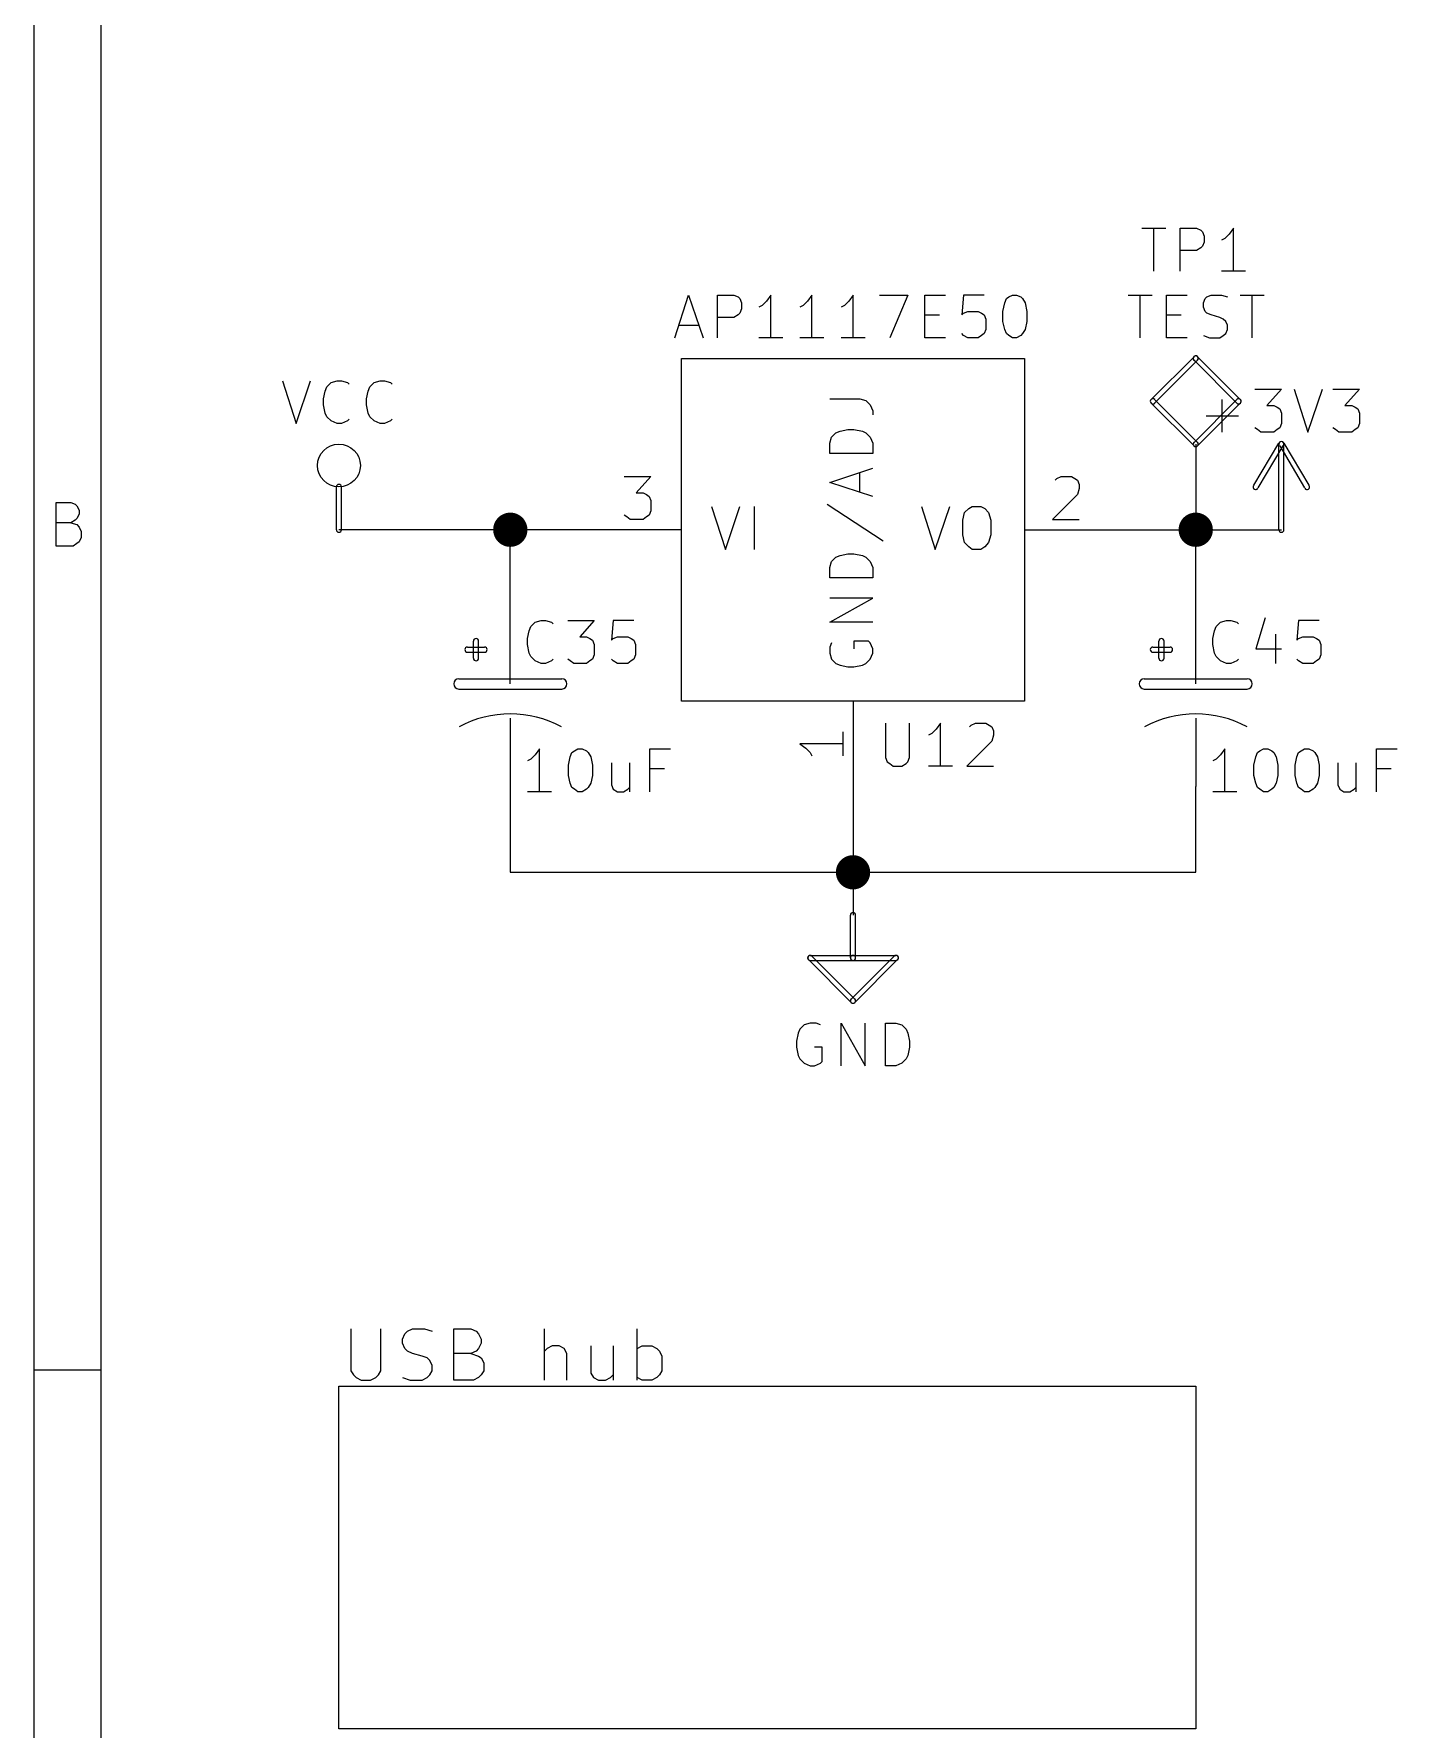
# Model space of a CAD drawing. Extents: x 10 to 287, y -200 to -10.
# Drawn here: x 10 to 50.4, y -120.7 to -70.4 of the extents above; entities that cross this region are included whole.
import ezdxf

# ---------------------------------------------------------------- set-up
doc = ezdxf.new("R2010")
doc.units = 0
doc.header["$MEASUREMENT"] = 0

msp = doc.modelspace()

# ---------------------------------------------------------------- linework, layer by layer
at = {"layer": 'Cyan 2'}
for p, q in [((42.8498, -76.1492), (43.561, -76.1492)), ((43.2054, -77.4192), (43.2054, -76.1492)), ((43.9928, -77.4192), (43.9928, -76.1492)), ((43.9928, -76.1492), (44.4754, -76.1492)), ((44.4754, -76.1492), (44.6024, -76.2)), ((44.6024, -76.2), (44.6532, -76.2508)), ((44.6532, -76.2508), (44.704, -76.3778)), ((44.704, -76.3778), (44.704, -76.5556)), ((45.4406, -76.327), (45.3136, -76.454)), ((45.5676, -76.1492), (45.4406, -76.327)), ((45.5676, -77.4192), (45.5676, -76.1492)), ((44.4754, -76.8096), (43.9928, -76.8096)), ((44.6024, -76.7334), (44.4754, -76.8096)), ((44.6532, -76.6826), (44.6024, -76.7334)), ((44.704, -76.5556), (44.6532, -76.6826)), ((45.3136, -76.454), (45.212, -76.5048)), ((45.9232, -77.4192), (45.212, -77.4192)), ((29.0068, -79.4004), (29.4132, -78.1304)), ((29.4132, -78.1304), (29.845, -79.4004)), ((30.2768, -79.4004), (30.2768, -78.1304)), ((30.2768, -78.1304), (30.7594, -78.1304)), ((30.7594, -78.1304), (30.8864, -78.1812)), ((30.8864, -78.1812), (30.9372, -78.232)), ((30.9372, -78.232), (30.988, -78.359)), ((30.988, -78.359), (30.988, -78.5368)), ((31.5976, -78.4352), (31.496, -78.486)), ((31.7246, -78.3082), (31.5976, -78.4352)), ((31.8516, -78.1304), (31.7246, -78.3082)), ((31.8516, -79.4004), (31.8516, -78.1304)), ((32.8168, -78.4352), (32.7152, -78.486)), ((32.9438, -78.3082), (32.8168, -78.4352)), ((33.0708, -78.1304), (32.9438, -78.3082)), ((33.0708, -79.4004), (33.0708, -78.1304)), ((34.036, -78.4352), (33.9344, -78.486)), ((34.163, -78.3082), (34.036, -78.4352)), ((34.29, -78.1304), (34.163, -78.3082)), ((34.29, -79.4004), (34.29, -78.1304)), ((35.0774, -78.1304), (35.9156, -78.1304)), ((35.9156, -78.1304), (35.3822, -79.4004)), ((36.4236, -79.4004), (36.4236, -78.1304)), ((36.4236, -78.1304), (37.0332, -78.1304)), ((37.5666, -78.1304), (37.5158, -78.7146)), ((38.1762, -78.1304), (37.5666, -78.1304)), ((38.735, -78.613), (38.7858, -78.359)), ((38.7858, -78.359), (38.8366, -78.232)), ((38.8366, -78.232), (38.9128, -78.1812)), ((38.9128, -78.1812), (39.0144, -78.1304)), ((39.0144, -78.1304), (39.1414, -78.1304)), ((39.1414, -78.1304), (39.2684, -78.1812)), ((39.2684, -78.1812), (39.3192, -78.232)), ((39.3192, -78.232), (39.3954, -78.359)), ((39.3954, -78.359), (39.4462, -78.613)), ((42.4434, -78.1304), (43.1546, -78.1304)), ((42.799, -79.4004), (42.799, -78.1304)), ((43.5864, -79.4004), (43.5864, -78.1304)), ((43.5864, -78.1304), (44.196, -78.1304)), ((44.6786, -78.359), (44.7294, -78.232)), ((44.6786, -78.486), (44.6786, -78.359)), ((44.7294, -78.232), (44.7802, -78.1812)), ((44.7802, -78.1812), (44.9072, -78.1304)), ((44.9072, -78.1304), (45.212, -78.1304)), ((45.212, -78.1304), (45.3898, -78.1812)), ((45.7708, -78.1304), (46.482, -78.1304)), ((46.1264, -79.4004), (46.1264, -78.1304)), ((30.7594, -78.7908), (30.2768, -78.7908)), ((30.8864, -78.7146), (30.7594, -78.7908)), ((30.9372, -78.6638), (30.8864, -78.7146)), ((30.988, -78.5368), (30.9372, -78.6638)), ((36.4236, -78.7146), (36.8554, -78.7146)), ((37.5158, -78.7146), (37.5666, -78.6638)), ((37.5666, -78.6638), (37.6936, -78.613)), ((37.6936, -78.613), (37.9984, -78.613)), ((37.9984, -78.613), (38.1, -78.6638)), ((38.1, -78.6638), (38.1762, -78.7146)), ((38.1762, -78.7146), (38.227, -78.8416)), ((38.227, -78.8416), (38.227, -79.1464)), ((38.735, -78.9178), (38.735, -78.613)), ((38.7858, -79.1464), (38.735, -78.9178)), ((39.4462, -78.9178), (39.3954, -79.1464)), ((39.4462, -78.613), (39.4462, -78.9178)), ((43.5864, -78.7146), (44.0182, -78.7146)), ((44.7294, -78.613), (44.6786, -78.486)), ((44.7802, -78.6638), (44.7294, -78.613)), ((44.9072, -78.7146), (44.7802, -78.6638)), ((45.1612, -78.7908), (44.9072, -78.7146)), ((45.2628, -78.8416), (45.1612, -78.7908)), ((45.339, -78.9178), (45.2628, -78.8416)), ((45.3898, -79.0194), (45.339, -78.9178)), ((29.1338, -79.0194), (29.718, -79.0194)), ((32.2072, -79.4004), (31.496, -79.4004)), ((33.4264, -79.4004), (32.7152, -79.4004)), ((34.6456, -79.4004), (33.9344, -79.4004)), ((37.0332, -79.4004), (36.4236, -79.4004)), ((37.5666, -79.3242), (37.5158, -79.2734)), ((37.6936, -79.4004), (37.5666, -79.3242)), ((37.9984, -79.4004), (37.6936, -79.4004)), ((38.1, -79.3242), (37.9984, -79.4004)), ((38.1762, -79.2734), (38.1, -79.3242)), ((38.227, -79.1464), (38.1762, -79.2734)), ((38.8366, -79.2734), (38.7858, -79.1464)), ((38.9128, -79.3242), (38.8366, -79.2734)), ((39.0144, -79.4004), (38.9128, -79.3242)), ((39.1414, -79.4004), (39.0144, -79.4004)), ((39.2684, -79.3242), (39.1414, -79.4004)), ((39.3192, -79.2734), (39.2684, -79.3242)), ((39.3954, -79.1464), (39.3192, -79.2734)), ((44.196, -79.4004), (43.5864, -79.4004)), ((44.6786, -79.3242), (44.8564, -79.4004)), ((44.8564, -79.4004), (45.1612, -79.4004)), ((45.1612, -79.4004), (45.2628, -79.3242)), ((45.2628, -79.3242), (45.339, -79.2734)), ((45.339, -79.2734), (45.3898, -79.1464)), ((45.3898, -79.1464), (45.3898, -79.0194)), ((17.3736, -80.6704), (17.78, -81.9404)), ((17.78, -81.9404), (18.2118, -80.6704)), ((18.6436, -80.9752), (18.6944, -80.8482)), ((18.6944, -80.8482), (18.8214, -80.7212)), ((18.8214, -80.7212), (18.9992, -80.6704)), ((18.9992, -80.6704), (19.1262, -80.6704)), ((19.1262, -80.6704), (19.304, -80.7212)), ((19.304, -80.7212), (19.3548, -80.772)), ((19.9136, -80.9752), (19.9644, -80.8482)), ((19.9644, -80.8482), (20.0914, -80.7212)), ((20.0914, -80.7212), (20.2692, -80.6704)), ((20.2692, -80.6704), (20.3962, -80.6704)), ((20.3962, -80.6704), (20.574, -80.7212)), ((20.574, -80.7212), (20.6248, -80.772)), ((46.2026, -80.9244), (46.99, -80.9244)), ((46.99, -80.9244), (46.5582, -81.407)), ((47.371, -80.9244), (47.7774, -82.1944)), ((47.7774, -82.1944), (48.2092, -80.9244)), ((48.514, -80.9244), (49.3014, -80.9244)), ((49.3014, -80.9244), (48.8696, -81.407)), ((18.5928, -81.2038), (18.6436, -80.9752)), ((18.5928, -81.3816), (18.5928, -81.2038)), ((18.6436, -81.6356), (18.5928, -81.3816)), ((19.8628, -81.2038), (19.9136, -80.9752)), ((19.8628, -81.3816), (19.8628, -81.2038)), ((19.9136, -81.6356), (19.8628, -81.3816)), ((33.6042, -81.2038), (34.4932, -81.2038)), ((34.4932, -81.2038), (34.671, -81.2546)), ((34.671, -81.2546), (34.798, -81.3816)), ((34.798, -81.3816), (34.8742, -81.5594)), ((45.2374, -82.1944), (45.2374, -81.2292)), ((46.5582, -81.407), (46.7614, -81.407)), ((46.7614, -81.407), (46.863, -81.4578)), ((48.8696, -81.407), (49.0728, -81.407)), ((49.0728, -81.407), (49.1744, -81.4578)), ((18.6944, -81.7372), (18.6436, -81.6356)), ((18.8214, -81.8642), (18.6944, -81.7372)), ((18.9992, -81.9404), (18.8214, -81.8642)), ((19.1262, -81.9404), (18.9992, -81.9404)), ((19.304, -81.8642), (19.1262, -81.9404)), ((19.3548, -81.8134), (19.304, -81.8642)), ((19.9644, -81.7372), (19.9136, -81.6356)), ((20.0914, -81.8642), (19.9644, -81.7372)), ((20.2692, -81.9404), (20.0914, -81.8642)), ((20.3962, -81.9404), (20.2692, -81.9404)), ((20.574, -81.8642), (20.3962, -81.9404)), ((20.6248, -81.8134), (20.574, -81.8642)), ((34.8742, -81.5594), (34.8742, -81.6864)), ((44.7548, -81.7118), (45.72, -81.7118)), ((46.863, -81.4578), (46.9392, -81.5086)), ((46.9392, -81.5086), (46.99, -81.6356)), ((46.99, -81.9404), (46.9392, -82.0674)), ((46.99, -81.6356), (46.99, -81.9404)), ((49.1744, -81.4578), (49.2506, -81.5086)), ((49.2506, -81.5086), (49.3014, -81.6356)), ((49.3014, -81.9404), (49.2506, -82.0674)), ((49.3014, -81.6356), (49.3014, -81.9404)), ((33.6042, -82.5246), (33.655, -82.3468)), ((33.655, -82.3468), (33.782, -82.2198)), ((33.782, -82.2198), (33.909, -82.169)), ((33.909, -82.169), (34.1376, -82.1182)), ((34.1376, -82.1182), (34.3154, -82.1182)), ((34.3154, -82.1182), (34.5694, -82.169)), ((34.5694, -82.169), (34.671, -82.2198)), ((34.671, -82.2198), (34.798, -82.3468)), ((34.798, -82.3468), (34.8742, -82.5246)), ((46.2788, -82.1182), (46.2026, -82.0674)), ((46.3804, -82.1944), (46.2788, -82.1182)), ((46.7614, -82.1944), (46.3804, -82.1944)), ((46.863, -82.1182), (46.7614, -82.1944)), ((46.9392, -82.0674), (46.863, -82.1182)), ((48.5902, -82.1182), (48.514, -82.0674)), ((48.6918, -82.1944), (48.5902, -82.1182)), ((49.0728, -82.1944), (48.6918, -82.1944)), ((49.1744, -82.1182), (49.0728, -82.1944)), ((49.2506, -82.0674), (49.1744, -82.1182)), ((33.6042, -82.8294), (33.6042, -82.5246)), ((34.8742, -82.8294), (33.6042, -82.8294)), ((34.8742, -82.5246), (34.8742, -82.8294)), ((33.6042, -83.693), (34.8742, -83.2612)), ((34.4932, -83.9724), (34.4932, -83.3882)), ((34.8742, -84.0994), (33.6042, -83.693)), ((30.099, -84.4042), (30.5054, -85.6742)), ((30.5054, -85.6742), (30.9372, -84.4042)), ((31.369, -85.6742), (31.369, -84.4042)), ((33.528, -84.328), (35.179, -85.4202)), ((36.322, -84.4042), (36.7284, -85.6742)), ((36.7284, -85.6742), (37.1602, -84.4042)), ((37.592, -84.582), (37.719, -84.455)), ((37.719, -84.455), (37.8206, -84.4042)), ((37.8206, -84.4042), (38.0746, -84.4042)), ((38.0746, -84.4042), (38.2016, -84.455)), ((38.2016, -84.455), (38.3032, -84.582)), ((37.5412, -84.8106), (37.592, -84.582)), ((37.5412, -85.2424), (37.5412, -84.8106)), ((38.3032, -84.582), (38.3794, -84.8106)), ((38.3794, -84.8106), (38.3794, -85.2424)), ((37.592, -85.471), (37.5412, -85.2424)), ((37.719, -85.598), (37.592, -85.471)), ((38.3032, -85.471), (38.2016, -85.598)), ((38.3794, -85.2424), (38.3032, -85.471)), ((33.655, -86.0298), (33.782, -85.9028)), ((33.782, -85.9028), (33.909, -85.852)), ((33.909, -85.852), (34.1376, -85.8012)), ((34.1376, -85.8012), (34.3154, -85.8012)), ((34.3154, -85.8012), (34.5694, -85.852)), ((34.5694, -85.852), (34.671, -85.9028)), ((34.671, -85.9028), (34.798, -86.0298)), ((37.8206, -85.6742), (37.719, -85.598)), ((38.0746, -85.6742), (37.8206, -85.6742)), ((38.2016, -85.598), (38.0746, -85.6742)), ((33.6042, -86.2076), (33.655, -86.0298)), ((33.6042, -86.5124), (33.6042, -86.2076)), ((34.798, -86.0298), (34.8742, -86.2076)), ((34.8742, -86.2076), (34.8742, -86.5124)), ((34.8742, -86.5124), (33.6042, -86.5124)), ((33.6042, -87.8332), (34.8742, -87.122)), ((34.8742, -87.122), (33.6042, -87.122)), ((24.6888, -88.0872), (24.7396, -87.9602)), ((24.7396, -87.9602), (24.8666, -87.8332)), ((24.8666, -87.8332), (25.0444, -87.7824)), ((25.0444, -87.7824), (25.1714, -87.7824)), ((25.1714, -87.7824), (25.3492, -87.8332)), ((25.3492, -87.8332), (25.4, -87.884)), ((25.8318, -87.7824), (26.6192, -87.7824)), ((26.6192, -87.7824), (26.1874, -88.265)), ((27.178, -87.7824), (27.1272, -88.3666)), ((27.7876, -87.7824), (27.178, -87.7824)), ((34.8742, -87.8332), (33.6042, -87.8332)), ((45.0088, -88.0872), (45.0596, -87.9602)), ((45.0596, -87.9602), (45.1866, -87.8332)), ((45.1866, -87.8332), (45.3644, -87.7824)), ((45.3644, -87.7824), (45.4914, -87.7824)), ((45.4914, -87.7824), (45.6692, -87.8332)), ((45.6692, -87.8332), (45.72, -87.884)), ((46.5074, -87.7062), (46.228, -88.6206)), ((47.498, -87.7824), (47.4472, -88.3666)), ((48.1076, -87.7824), (47.498, -87.7824)), ((24.638, -88.3158), (24.6888, -88.0872)), ((24.638, -88.4936), (24.638, -88.3158)), ((26.1874, -88.265), (26.3906, -88.265)), ((26.3906, -88.265), (26.4922, -88.3158)), ((26.4922, -88.3158), (26.5684, -88.3666)), ((26.5684, -88.3666), (26.6192, -88.4936)), ((27.1272, -88.3666), (27.178, -88.3158)), ((27.178, -88.3158), (27.305, -88.265)), ((27.305, -88.265), (27.6098, -88.265)), ((27.6098, -88.265), (27.7114, -88.3158)), ((27.7114, -88.3158), (27.7876, -88.3666)), ((27.7876, -88.3666), (27.8384, -88.4936)), ((33.655, -88.4428), (33.6042, -88.5698)), ((34.7472, -88.392), (34.3154, -88.392)), ((34.3154, -88.392), (34.3154, -88.6206)), ((34.798, -88.4428), (34.7472, -88.392)), ((34.8742, -88.6206), (34.798, -88.4428)), ((44.958, -88.3158), (45.0088, -88.0872)), ((44.958, -88.4936), (44.958, -88.3158)), ((46.8122, -88.1888), (46.8122, -89.0524)), ((47.4472, -88.3666), (47.498, -88.3158)), ((47.498, -88.3158), (47.625, -88.265)), ((47.625, -88.265), (47.9298, -88.265)), ((47.9298, -88.265), (48.0314, -88.3158)), ((48.0314, -88.3158), (48.1076, -88.3666)), ((48.1076, -88.3666), (48.1584, -88.4936)), ((24.6888, -88.7476), (24.638, -88.4936)), ((24.7396, -88.8492), (24.6888, -88.7476)), ((24.8666, -88.9762), (24.7396, -88.8492)), ((25.0444, -89.0524), (24.8666, -88.9762)), ((25.3492, -88.9762), (25.1714, -89.0524)), ((25.4, -88.9254), (25.3492, -88.9762)), ((25.908, -88.9762), (25.8318, -88.9254)), ((26.0096, -89.0524), (25.908, -88.9762)), ((26.4922, -88.9762), (26.3906, -89.0524)), ((26.5684, -88.9254), (26.4922, -88.9762)), ((26.6192, -88.7984), (26.5684, -88.9254)), ((26.6192, -88.4936), (26.6192, -88.7984)), ((27.178, -88.9762), (27.1272, -88.9254)), ((27.305, -89.0524), (27.178, -88.9762)), ((27.7114, -88.9762), (27.6098, -89.0524)), ((27.7876, -88.9254), (27.7114, -88.9762)), ((27.8384, -88.7984), (27.7876, -88.9254)), ((27.8384, -88.4936), (27.8384, -88.7984)), ((33.6042, -88.5698), (33.6042, -88.7476)), ((33.6042, -88.7476), (33.655, -88.9254)), ((33.655, -88.9254), (33.782, -89.0524)), ((34.671, -89.0524), (34.798, -88.9254)), ((34.798, -88.9254), (34.8742, -88.7476)), ((34.8742, -88.7476), (34.8742, -88.6206)), ((45.0088, -88.7476), (44.958, -88.4936)), ((45.0596, -88.8492), (45.0088, -88.7476)), ((45.1866, -88.9762), (45.0596, -88.8492)), ((45.3644, -89.0524), (45.1866, -88.9762)), ((45.6692, -88.9762), (45.4914, -89.0524)), ((45.72, -88.9254), (45.6692, -88.9762)), ((46.228, -88.6206), (46.99, -88.6206)), ((47.498, -88.9762), (47.4472, -88.9254)), ((47.625, -89.0524), (47.498, -88.9762)), ((48.0314, -88.9762), (47.9298, -89.0524)), ((48.1076, -88.9254), (48.0314, -88.9762)), ((48.1584, -88.7984), (48.1076, -88.9254)), ((48.1584, -88.4936), (48.1584, -88.7984)), ((25.1714, -89.0524), (25.0444, -89.0524)), ((26.3906, -89.0524), (26.0096, -89.0524)), ((27.6098, -89.0524), (27.305, -89.0524)), ((33.782, -89.0524), (33.909, -89.1032)), ((33.909, -89.1032), (34.1376, -89.154)), ((34.1376, -89.154), (34.3154, -89.154)), ((34.3154, -89.154), (34.5694, -89.1032)), ((34.5694, -89.1032), (34.671, -89.0524)), ((45.4914, -89.0524), (45.3644, -89.0524)), ((47.9298, -89.0524), (47.625, -89.0524)), ((35.2552, -90.8304), (35.2552, -91.8464)), ((35.9664, -91.8464), (35.9664, -90.8304)), ((36.8808, -90.8304), (36.7538, -91.0082)), ((36.8808, -92.1004), (36.8808, -90.8304)), ((37.7444, -90.932), (37.7952, -90.8812)), ((37.7952, -90.8812), (37.9222, -90.8304)), ((37.9222, -90.8304), (38.227, -90.8304)), ((38.227, -90.8304), (38.3286, -90.8812)), ((38.3286, -90.8812), (38.4048, -90.932)), ((38.4048, -90.932), (38.4556, -91.059)), ((36.6268, -91.1352), (36.5252, -91.186)), ((36.7538, -91.0082), (36.6268, -91.1352)), ((38.4048, -91.3638), (37.6682, -92.1004)), ((38.4556, -91.186), (38.4048, -91.3638)), ((38.4556, -91.059), (38.4556, -91.186)), ((24.7396, -91.8972), (24.638, -91.948)), ((24.8666, -91.7702), (24.7396, -91.8972)), ((24.9936, -91.5924), (24.8666, -91.7702)), ((24.9936, -92.8624), (24.9936, -91.5924)), ((25.8572, -92.075), (25.908, -91.821)), ((25.908, -91.821), (25.9588, -91.694)), ((25.9588, -91.694), (26.035, -91.6432)), ((26.035, -91.6432), (26.1366, -91.5924)), ((26.1366, -91.5924), (26.2636, -91.5924)), ((26.2636, -91.5924), (26.3906, -91.6432)), ((26.3906, -91.6432), (26.4414, -91.694)), ((26.4414, -91.694), (26.5176, -91.821)), ((26.5176, -91.821), (26.5684, -92.075)), ((27.1272, -91.9988), (27.1272, -92.6592)), ((27.6606, -91.9988), (27.6606, -92.8624)), ((28.2702, -92.8624), (28.2702, -91.5924)), ((28.2702, -91.5924), (28.8798, -91.5924)), ((35.2552, -91.8464), (35.306, -91.9734)), ((35.306, -91.9734), (35.3822, -92.0242)), ((35.8648, -92.0242), (35.9156, -91.9734)), ((35.9156, -91.9734), (35.9664, -91.8464)), ((45.0596, -91.8972), (44.958, -91.948)), ((45.1866, -91.7702), (45.0596, -91.8972)), ((45.3136, -91.5924), (45.1866, -91.7702)), ((45.3136, -92.8624), (45.3136, -91.5924)), ((46.1772, -92.075), (46.228, -91.821)), ((46.228, -91.821), (46.2788, -91.694)), ((46.2788, -91.694), (46.355, -91.6432)), ((46.355, -91.6432), (46.4566, -91.5924)), ((46.4566, -91.5924), (46.5836, -91.5924)), ((46.5836, -91.5924), (46.7106, -91.6432)), ((46.7106, -91.6432), (46.7614, -91.694)), ((46.7614, -91.694), (46.8376, -91.821)), ((46.8376, -91.821), (46.8884, -92.075)), ((47.3964, -92.075), (47.4472, -91.821)), ((47.4472, -91.821), (47.498, -91.694)), ((47.498, -91.694), (47.5742, -91.6432)), ((47.5742, -91.6432), (47.6758, -91.5924)), ((47.6758, -91.5924), (47.8028, -91.5924)), ((47.8028, -91.5924), (47.9298, -91.6432)), ((47.9298, -91.6432), (47.9806, -91.694)), ((47.9806, -91.694), (48.0568, -91.821)), ((48.0568, -91.821), (48.1076, -92.075)), ((48.6664, -91.9988), (48.6664, -92.6592)), ((49.1998, -91.9988), (49.1998, -92.8624)), ((49.8094, -92.8624), (49.8094, -91.5924)), ((49.8094, -91.5924), (50.419, -91.5924)), ((25.8572, -92.3798), (25.8572, -92.075)), ((25.908, -92.6084), (25.8572, -92.3798)), ((26.5684, -92.3798), (26.5176, -92.6084)), ((26.5684, -92.075), (26.5684, -92.3798)), ((28.702, -92.1766), (28.2702, -92.1766)), ((35.3822, -92.0242), (35.4838, -92.1004)), ((35.4838, -92.1004), (35.7378, -92.1004)), ((35.7378, -92.1004), (35.8648, -92.0242)), ((37.2364, -92.1004), (36.5252, -92.1004)), ((37.6682, -92.1004), (38.4556, -92.1004)), ((46.1772, -92.3798), (46.1772, -92.075)), ((46.228, -92.6084), (46.1772, -92.3798)), ((46.8884, -92.3798), (46.8376, -92.6084)), ((46.8884, -92.075), (46.8884, -92.3798)), ((47.3964, -92.3798), (47.3964, -92.075)), ((47.4472, -92.6084), (47.3964, -92.3798)), ((48.1076, -92.3798), (48.0568, -92.6084)), ((48.1076, -92.075), (48.1076, -92.3798)), ((50.2412, -92.1766), (49.8094, -92.1766)), ((25.3492, -92.8624), (24.638, -92.8624)), ((25.9588, -92.7354), (25.908, -92.6084)), ((26.035, -92.7862), (25.9588, -92.7354)), ((26.1366, -92.8624), (26.035, -92.7862)), ((26.2636, -92.8624), (26.1366, -92.8624)), ((26.3906, -92.7862), (26.2636, -92.8624)), ((26.4414, -92.7354), (26.3906, -92.7862)), ((26.5176, -92.6084), (26.4414, -92.7354)), ((27.1272, -92.6592), (27.178, -92.7862)), ((27.178, -92.7862), (27.305, -92.8624)), ((27.305, -92.8624), (27.4828, -92.8624)), ((27.4828, -92.8624), (27.6098, -92.7862)), ((27.6098, -92.7862), (27.6606, -92.7354)), ((45.6692, -92.8624), (44.958, -92.8624)), ((46.2788, -92.7354), (46.228, -92.6084)), ((46.355, -92.7862), (46.2788, -92.7354)), ((46.4566, -92.8624), (46.355, -92.7862)), ((46.5836, -92.8624), (46.4566, -92.8624)), ((46.7106, -92.7862), (46.5836, -92.8624)), ((46.7614, -92.7354), (46.7106, -92.7862)), ((46.8376, -92.6084), (46.7614, -92.7354)), ((47.498, -92.7354), (47.4472, -92.6084)), ((47.5742, -92.7862), (47.498, -92.7354)), ((47.6758, -92.8624), (47.5742, -92.7862)), ((47.8028, -92.8624), (47.6758, -92.8624)), ((47.9298, -92.7862), (47.8028, -92.8624)), ((47.9806, -92.7354), (47.9298, -92.7862)), ((48.0568, -92.6084), (47.9806, -92.7354)), ((48.6664, -92.6592), (48.7172, -92.7862)), ((48.7172, -92.7862), (48.8442, -92.8624)), ((48.8442, -92.8624), (49.022, -92.8624)), ((49.022, -92.8624), (49.149, -92.7862)), ((49.149, -92.7862), (49.1998, -92.7354)), ((32.6644, -100.025), (32.6136, -100.254)), ((32.7152, -99.8982), (32.6644, -100.025)), ((32.8422, -99.7712), (32.7152, -99.8982)), ((33.02, -99.7204), (32.8422, -99.7712)), ((33.1978, -99.7204), (33.02, -99.7204)), ((33.3248, -99.7712), (33.1978, -99.7204)), ((33.9344, -100.99), (33.9344, -99.7204)), ((33.9344, -99.7204), (34.6456, -100.99)), ((34.6456, -100.99), (34.6456, -99.7204)), ((35.2552, -100.99), (35.2552, -99.7204)), ((35.2552, -99.7204), (35.56, -99.7204)), ((35.56, -99.7204), (35.7378, -99.7712)), ((35.7378, -99.7712), (35.8648, -99.8982)), ((35.8648, -99.8982), (35.9156, -100.025)), ((35.9156, -100.025), (35.9664, -100.254)), ((32.6136, -100.254), (32.6136, -100.432)), ((32.6136, -100.432), (32.6644, -100.686)), ((33.3756, -100.432), (33.147, -100.432)), ((33.3756, -100.863), (33.3756, -100.432)), ((35.9664, -100.432), (35.9156, -100.686)), ((35.9664, -100.254), (35.9664, -100.432)), ((32.6644, -100.686), (32.7152, -100.787)), ((32.7152, -100.787), (32.8422, -100.914)), ((32.8422, -100.914), (33.02, -100.99)), ((33.02, -100.99), (33.147, -100.99)), ((33.147, -100.99), (33.3248, -100.914)), ((33.3248, -100.914), (33.3756, -100.863)), ((35.56, -100.99), (35.2552, -100.99)), ((35.7378, -100.914), (35.56, -100.99)), ((35.8648, -100.787), (35.7378, -100.914)), ((35.9156, -100.686), (35.8648, -100.787)), ((19.4056, -108.788), (19.4056, -110.033)), ((20.2946, -110.033), (20.2946, -108.788)), ((20.9296, -109.093), (21.0058, -108.941)), ((20.9296, -109.22), (20.9296, -109.093)), ((21.0058, -108.941), (21.082, -108.864)), ((21.082, -108.864), (21.2344, -108.788)), ((21.2344, -108.788), (21.59, -108.788)), ((21.59, -108.788), (21.8186, -108.864)), ((22.4536, -110.312), (22.4536, -108.788)), ((22.4536, -108.788), (22.9616, -108.788)), ((22.9616, -108.788), (23.114, -108.864)), ((23.114, -108.864), (23.1902, -108.941)), ((23.1902, -108.941), (23.2664, -109.093)), ((23.2664, -109.093), (23.2664, -109.22)), ((25.146, -110.312), (25.146, -108.788)), ((27.8892, -110.312), (27.8892, -108.788)), ((21.0058, -109.372), (20.9296, -109.22)), ((21.082, -109.449), (21.0058, -109.372)), ((21.2344, -109.525), (21.082, -109.449)), ((21.5138, -109.601), (21.2344, -109.525)), ((21.6662, -109.652), (21.5138, -109.601)), ((22.9616, -109.525), (22.4536, -109.525)), ((23.114, -109.449), (22.9616, -109.525)), ((22.9616, -109.525), (23.1902, -109.601)), ((23.1902, -109.372), (23.114, -109.449)), ((23.2664, -109.22), (23.1902, -109.372)), ((23.1902, -109.601), (23.2664, -109.652)), ((25.2222, -109.372), (25.146, -109.449)), ((25.3746, -109.296), (25.2222, -109.372)), ((25.5778, -109.296), (25.3746, -109.296)), ((25.7302, -109.372), (25.5778, -109.296)), ((25.8064, -109.525), (25.7302, -109.372)), ((25.8064, -110.312), (25.8064, -109.525)), ((26.5176, -109.296), (26.5176, -110.109)), ((27.178, -109.296), (27.178, -110.312)), ((27.8892, -109.372), (28.0416, -109.296)), ((28.0416, -109.296), (28.321, -109.296)), ((28.321, -109.296), (28.4734, -109.372)), ((28.4734, -109.372), (28.5496, -109.449)), ((28.5496, -109.449), (28.6258, -109.601)), ((28.6258, -109.601), (28.6258, -110.033)), ((19.4056, -110.033), (19.4818, -110.16)), ((20.2184, -110.16), (20.2946, -110.033)), ((21.7424, -109.728), (21.6662, -109.652)), ((21.8186, -109.88), (21.7424, -109.728)), ((21.7424, -110.16), (21.8186, -110.033)), ((21.8186, -110.033), (21.8186, -109.88)), ((23.2664, -109.652), (23.3426, -109.804)), ((23.3426, -110.033), (23.2664, -110.16)), ((23.3426, -109.804), (23.3426, -110.033)), ((26.5176, -110.109), (26.5938, -110.236)), ((28.6258, -110.033), (28.5496, -110.16)), ((19.4818, -110.16), (19.558, -110.236)), ((19.558, -110.236), (19.7104, -110.312)), ((19.7104, -110.312), (19.9898, -110.312)), ((19.9898, -110.312), (20.1422, -110.236)), ((20.1422, -110.236), (20.2184, -110.16)), ((20.9296, -110.236), (21.1582, -110.312)), ((21.1582, -110.312), (21.5138, -110.312)), ((21.5138, -110.312), (21.6662, -110.236)), ((21.6662, -110.236), (21.7424, -110.16)), ((23.0378, -110.312), (22.4536, -110.312)), ((23.1902, -110.236), (23.0378, -110.312)), ((23.2664, -110.16), (23.1902, -110.236)), ((26.5938, -110.236), (26.7462, -110.312)), ((26.7462, -110.312), (26.9494, -110.312)), ((26.9494, -110.312), (27.1018, -110.236)), ((27.1018, -110.236), (27.178, -110.16)), ((28.0416, -110.312), (27.8892, -110.236)), ((28.321, -110.312), (28.0416, -110.312)), ((28.4734, -110.236), (28.321, -110.312)), ((28.5496, -110.16), (28.4734, -110.236))]:
    msp.add_line(p, q, dxfattribs=at)
at = {"layer": 'Green 2'}
for p, q in [((26.67, -85.09), (19.05, -85.09)), ((24.13, -87.63), (24.13, -85.09)), ((41.91, -85.09), (46.99, -85.09)), ((44.45, -87.63), (44.45, -85.09)), ((24.13, -92.71), (24.13, -95.25)), ((34.29, -92.71), (34.29, -96.52)), ((44.45, -95.25), (44.45, -92.71)), ((24.13, -95.25), (44.45, -95.25))]:
    msp.add_line(p, q, dxfattribs=at)
at = {"layer": 'Green 2', "const_width": 0.508}
for points in [[(23.876, -85.09, 1), (24.384, -85.09, 1)], [(44.196, -85.09, 1), (44.704, -85.09, 1)], [(34.036, -95.25, 1), (34.544, -95.25, 1)]]:
    msp.add_lwpolyline(points, format="xyb", close=True, dxfattribs=at)
at = {"layer": 'L.Yellow'}
for p, q in [((29.21, -90.17), (29.21, -80.01)), ((29.21, -80.01), (39.37, -80.01)), ((39.37, -80.01), (39.37, -90.17)), ((39.37, -90.17), (29.21, -90.17))]:
    msp.add_line(p, q, dxfattribs=at)
at = {"layer": 'Magenta 2'}
for p, q in [((19.05, -110.49), (44.45, -110.49)), ((19.05, -120.65), (19.05, -110.49)), ((44.45, -110.49), (44.45, -120.65)), ((44.45, -120.65), (19.05, -120.65))]:
    msp.add_line(p, q, dxfattribs=at)
at = {"layer": 'Red 2'}
for p, q in [((10.0076, -10.0076), (10.0076, -200)), ((11.9888, -11.9888), (11.9888, -198.018)), ((29.21, -90.17), (29.21, -80.01)), ((29.21, -80.01), (39.37, -80.01)), ((39.37, -80.01), (39.37, -90.17)), ((44.3992, -79.9592), (43.1292, -81.2292)), ((44.5008, -80.0608), (43.2308, -81.3308)), ((45.6692, -81.3308), (44.3992, -80.0608)), ((45.7708, -81.2292), (44.5008, -79.9592)), ((43.1292, -81.3308), (44.3992, -82.6008)), ((43.2308, -81.2292), (44.5008, -82.4992)), ((44.3992, -82.4992), (45.6692, -81.2292)), ((44.5008, -82.6008), (45.7708, -81.3308)), ((44.45, -82.55), (44.45, -85.09)), ((46.1772, -83.7692), (46.9138, -82.5246)), ((46.3042, -83.8454), (47.0408, -82.6008)), ((46.9138, -85.09), (46.9138, -82.55)), ((46.9392, -82.6008), (47.6758, -83.8454)), ((47.0662, -82.5246), (47.8028, -83.7692)), ((47.0662, -85.09), (47.0662, -82.55)), ((18.9738, -85.09), (18.9738, -83.82)), ((19.1262, -85.09), (19.1262, -83.82)), ((27.5082, -83.5152), (28.2956, -83.5152)), ((28.2956, -83.5152), (27.8638, -83.9978)), ((40.2844, -83.6168), (40.3352, -83.566)), ((40.3352, -83.566), (40.4622, -83.5152)), ((40.4622, -83.5152), (40.767, -83.5152)), ((40.767, -83.5152), (40.8686, -83.566)), ((40.8686, -83.566), (40.9448, -83.6168)), ((40.9448, -83.6168), (40.9956, -83.7438)), ((40.9956, -83.8708), (40.9448, -84.0486)), ((40.9956, -83.7438), (40.9956, -83.8708)), ((10.668, -85.5726), (10.668, -84.2772)), ((10.668, -84.2772), (11.0998, -84.2772)), ((11.0998, -84.2772), (11.2268, -84.328)), ((11.2268, -84.328), (11.2776, -84.3788)), ((11.2776, -84.3788), (11.3538, -84.5058)), ((27.8638, -83.9978), (28.067, -83.9978)), ((28.067, -83.9978), (28.1686, -84.0486)), ((28.1686, -84.0486), (28.2448, -84.0994)), ((28.2448, -84.0994), (28.2956, -84.2264)), ((28.2956, -84.2264), (28.2956, -84.5312)), ((40.9448, -84.0486), (40.2082, -84.7852)), ((11.0998, -84.8868), (10.668, -84.8868)), ((11.2268, -84.8106), (11.0998, -84.8868)), ((11.0998, -84.8868), (11.2776, -84.9376)), ((11.2776, -84.7598), (11.2268, -84.8106)), ((11.3538, -84.6328), (11.2776, -84.7598)), ((11.2776, -84.9376), (11.3538, -85.0138)), ((11.3538, -84.5058), (11.3538, -84.6328)), ((27.5844, -84.709), (27.5082, -84.6582)), ((27.686, -84.7852), (27.5844, -84.709)), ((28.067, -84.7852), (27.686, -84.7852)), ((28.1686, -84.709), (28.067, -84.7852)), ((28.2448, -84.6582), (28.1686, -84.709)), ((28.2956, -84.5312), (28.2448, -84.6582)), ((40.2082, -84.7852), (40.9956, -84.7852)), ((11.3538, -85.4456), (11.2776, -85.4964)), ((11.3538, -85.0138), (11.4046, -85.1408)), ((11.4046, -85.3186), (11.3538, -85.4456)), ((11.4046, -85.1408), (11.4046, -85.3186)), ((29.21, -85.09), (26.67, -85.09)), ((39.37, -85.09), (41.91, -85.09)), ((11.176, -85.5726), (10.668, -85.5726)), ((11.2776, -85.4964), (11.176, -85.5726)), ((24.13, -89.662), (24.13, -87.63)), ((44.45, -89.662), (44.45, -87.63)), ((23.0378, -88.9), (23.0378, -88.392)), ((23.1902, -88.9), (23.1902, -88.392)), ((43.3578, -88.9), (43.3578, -88.392)), ((43.5102, -88.9), (43.5102, -88.392)), ((22.86, -88.5698), (23.368, -88.5698)), ((22.86, -88.7222), (23.368, -88.7222)), ((43.18, -88.5698), (43.688, -88.5698)), ((43.18, -88.7222), (43.688, -88.7222)), ((22.606, -89.5096), (25.654, -89.5096)), ((22.606, -89.8144), (25.654, -89.8144)), ((42.926, -89.5096), (45.974, -89.5096)), ((42.926, -89.8144), (45.974, -89.8144)), ((39.37, -90.17), (29.21, -90.17)), ((34.29, -90.17), (34.29, -92.71)), ((24.13, -90.678), (24.13, -92.71)), ((44.45, -90.678), (44.45, -92.71)), ((33.9852, -91.44), (32.7152, -91.44)), ((32.7152, -91.44), (32.893, -91.567)), ((33.9852, -91.0844), (33.9852, -91.7956)), ((32.893, -91.567), (33.02, -91.694)), ((33.02, -91.694), (33.0708, -91.7956)), ((34.2138, -97.79), (34.2138, -96.52)), ((34.3662, -97.79), (34.3662, -96.52)), ((34.2392, -99.1108), (32.9692, -97.8408)), ((33.02, -97.7138), (34.29, -97.7138)), ((33.02, -97.8662), (34.29, -97.8662)), ((34.3408, -99.0092), (33.0708, -97.7392)), ((35.5092, -97.7392), (34.2392, -99.0092)), ((34.29, -97.7138), (35.56, -97.7138)), ((34.29, -97.8662), (35.56, -97.8662)), ((35.6108, -97.8408), (34.3408, -99.1108)), ((10.0076, -110.007), (11.9888, -110.007))]:
    msp.add_line(p, q, dxfattribs=at)
msp.add_circle((19.05, -83.185), 0.635, dxfattribs=at)
for centre, radius, start, end in [((44.45, -80.01), 0.0762, 405, 585), ((44.45, -80.01), 0.0762, 0, 180), ((44.45, -80.01), 0.0762, 315, 495), ((44.45, -80.01), 0.0762, 180, 360), ((43.18, -81.28), 0.0762, 45, 225), ((43.18, -81.28), 0.0762, 495, 675), ((45.72, -81.28), 0.0762, 315, 495), ((45.72, -81.28), 0.0762, 225, 405), ((44.45, -82.55), 0.0762, 135, 315), ((44.45, -82.55), 0.0762, 225, 405), ((46.99, -82.55), 0.0762, 360, 540), ((46.99, -82.55), 0.0762, 30.9638, 210.964), ((46.99, -82.55), 0.0762, 329.036, 509.036), ((19.05, -83.82), 0.0762, 360, 540), ((46.228, -83.82), 0.0762, 149.036, 329.036), ((47.752, -83.82), 0.0762, 210.964, 390.964), ((19.05, -85.09), 0.0762, 180, 360), ((46.99, -85.09), 0.0762, 180, 360), ((23.114, -88.392), 0.0762, 360, 540), ((43.434, -88.392), 0.0762, 360, 540), ((22.86, -88.646), 0.0762, 90, 270), ((23.114, -88.9), 0.0762, 180, 360), ((23.368, -88.646), 0.0762, 270, 450), ((43.18, -88.646), 0.0762, 90, 270), ((43.434, -88.9), 0.0762, 180, 360), ((43.688, -88.646), 0.0762, 270, 450), ((22.606, -89.662), 0.1524, 90, 270), ((25.654, -89.662), 0.1524, 270, 450), ((42.926, -89.662), 0.1524, 90, 270), ((45.974, -89.662), 0.1524, 270, 450), ((24.13, -93.726), 3.175, -298.6, -241.4), ((44.45, -93.726), 3.175, -298.6, -241.4), ((34.29, -96.52), 0.0762, 360, 540), ((33.02, -97.79), 0.0762, 405, 585), ((33.02, -97.79), 0.0762, 90, 270), ((34.29, -97.79), 0.0762, 90, 270), ((34.29, -97.79), 0.0762, 180, 360), ((34.29, -97.79), 0.0762, 270, 450), ((35.56, -97.79), 0.0762, 315, 495), ((35.56, -97.79), 0.0762, 270, 450), ((34.29, -99.06), 0.0762, 495, 675), ((34.29, -99.06), 0.0762, 225, 405)]:
    msp.add_arc(centre, radius, start, end, dxfattribs=at)

doc.saveas('drawing.dxf')
